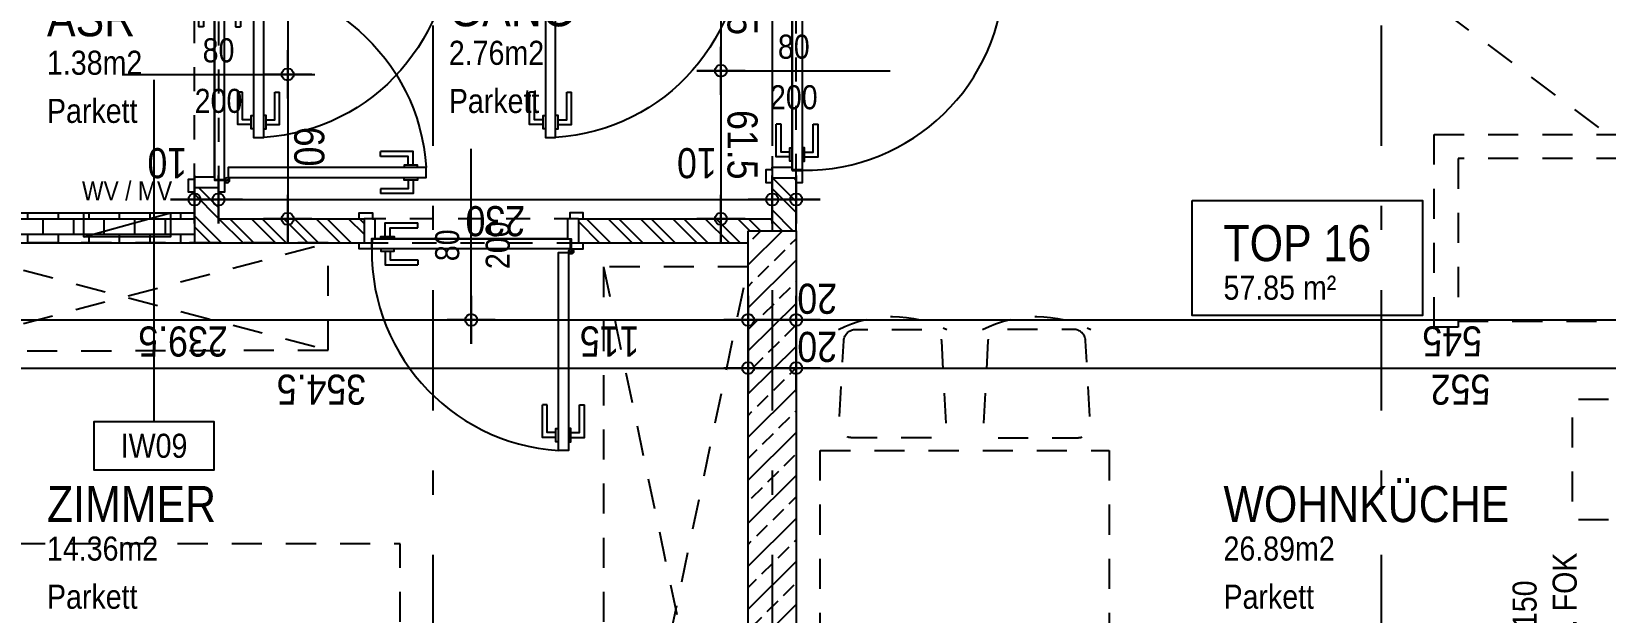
# Model space of a CAD drawing. Header units: millimetres. Extents: x 2447 to 2512, y 1346 to 1458.
# Drawn here: x 2484.53 to 2491.07, y 1382.72 to 1385.14 of the extents above; entities that cross this region are included whole.
import ezdxf
from ezdxf.enums import TextEntityAlignment as Align

# ---------------------------------------------------------------- set-up
doc = ezdxf.new("R2010")
doc.units = ezdxf.units.MM
doc.linetypes.add('HIDDEN2', pattern=[0.1875, 0.125, -0.0625])
doc.linetypes.add('STRICHPUNKT', pattern=[1, 0.5, -0.25, 0, -0.25])
doc.layers.add('00_HLP---------M0', color=6, linetype='Continuous', plot=False)
doc.layers.add('07_MOB-G00-L03-M0', color=6, linetype='HIDDEN2', plot=False)
for name, color, linetype in [('01-SYM-G00-L03-Aufbauten', 8, 'Continuous'), ('01-TXT---------M0', 1, 'Continuous'), ('01-TXT---------PP', 1, 'Continuous'), ('01-TXT-G00-L03-M0', 1, 'Continuous'), ('02-AXO-G00-L03-M0', 8, 'STRICHPUNKT'), ('02-DIM-G00-L03-ACHSEN', 8, 'Continuous'), ('02-DIM-G00-L03-M0', 8, 'Continuous'), ('02-DIM-G00-L03-ROHBAU', 8, 'Continuous'), ('02-FIL-G00-L03-ORANGE', 40, 'Continuous'), ('02-FIL-G00-L03-STB', 8, 'Continuous'), ('02-HID---------M0', 8, 'HIDDEN2'), ('02-TWA-G00-L03-M0', 4, 'Continuous'), ('02-ZWA---------M0', 2, 'Continuous'), ('02-ZWA-G00-L03-M0', 2, 'Continuous'), ('03-TXT-G00-L03-M0', 8, 'Continuous'), ('05-STO--------M0', 1, 'Continuous'), ('05-SYM---------M0', 8, 'Continuous'), ('05-SYM--------M0', 8, 'Continuous'), ('05-SYM-G00-L03-M0', 8, 'Continuous'), ('05-TXT--------M0', 8, 'Continuous'), ('05-TXT-G00-L03-M0', 8, 'Continuous'), ('07-SAN-G00-L03-FBHZG-EVERT', 8, 'Continuous'), ('07-SAN-G00-L03-M0', 8, 'Continuous')]:
    doc.layers.add(name, color=color, linetype=linetype)
doc.styles.add('ARIAL', font='arial.ttf', dxfattribs={"width": 0.85})
doc.dimstyles.new('pp chromy&schneider', dxfattribs={"dimscale": 0.005, "dimtxt": 25, "dimasz": 10, "dimexe": 0, "dimexo": 0, "dimgap": 5, "dimtad": 1, "dimdec": 1, "dimlfac": 100, "dimrnd": 0.1, "dimzin": 9, "dimdsep": 46, "dimtxsty": 'ARIAL', "dimblk": 'c&s kote', "dimcen": 0, "dimse1": 1, "dimse2": 1, "dimclrd": 8, "dimclrt": 8, "dimadec": 0, "dimazin": 0, "dimtfac": 0.75, "dimtdec": 1, "dimtix": 1, "dimtmove": 2, "dimatfit": 0, "dimldrblk": 'NONE', "dimfxl": 1, "dimtolj": 1, "dimlwd": -1, "dimarcsym": 0})
pattern_1 = [(135, (2422.09304, 1342.63948), (-0.06735192, -0.06735192), []), (135, (2422.09304, 1342.68438), (-0.06735192, -0.06735192), [])]

# ---------------------------------------------------------------- blocks, each defined once
blk = doc.blocks.new('TÜR-80_10er-WAND')
at = {"layer": '00_HLP---------M0'}
for points in [[(-0.3575, 0.027), (-0.3575, 0.083), (-0.2225, 0.083)], [(-0.2225, 0.063), (-0.2225, 0.083)], [(0.4, 0.017), (-0.4, 0.017)], [(-0.375, 0.017), (-0.375, 0.027), (-0.32, 0.027), (-0.32, 0.017)], [(-0.3375, 0.027), (-0.3375, 0.063), (-0.2225, 0.063)], [(-0.375, -0.025), (-0.375, -0.035), (-0.32, -0.035), (-0.32, -0.025)], [(-0.3575, -0.035), (-0.3575, -0.091), (-0.2225, -0.091)], [(-0.3375, -0.035), (-0.3375, -0.071), (-0.2225, -0.071)], [(-0.2225, -0.071), (-0.2225, -0.091)]]:
    blk.add_lwpolyline(points, dxfattribs=at)
blk.add_lwpolyline([(0.4115, -0.025), (-0.4115, -0.025), (-0.4115, -0.025), (-0.4115, 0.017), (0.4115, 0.017)], close=True, dxfattribs=at)
at = {"layer": '02-HID---------M0', "ltscale": 0.5}
for points in [[(0.445, 0.1), (-0.445, 0.1)], [(-0.445, 0), (0.445, 0)]]:
    blk.add_lwpolyline(points, dxfattribs=at)
at = {"layer": '02-ZWA---------M0'}
for points in [[(-0.445, 0.1), (-0.445, 0)], [(0.445, 0.1), (0.445, 0)]]:
    blk.add_lwpolyline(points, dxfattribs=at)
at = {"layer": '05-STO--------M0'}
for points in [[(-0.465, 0.1), (-0.465, 0.125), (-0.41, 0.125), (-0.41, 0.1), (-0.4, 0.1), (-0.4, 0.017), (-0.415, 0.017), (-0.415, -0.025), (-0.465, -0.025), (-0.465, 0)], [(0.465, 0.1), (0.465, 0.125), (0.41, 0.125), (0.41, 0.1), (0.4, 0.1), (0.4, 0.017), (0.415, 0.017), (0.415, -0.025), (0.465, -0.025), (0.465, 0)]]:
    blk.add_lwpolyline(points, dxfattribs=at)
at = {"layer": '05-SYM---------M0'}
for points in [[(0.352, -0.8085), (0.296, -0.8085), (0.296, -0.6735)], [(0.316, -0.6735), (0.296, -0.6735)], [(0.352, -0.7885), (0.316, -0.7885), (0.316, -0.6735)], [(0.414, -0.8085), (0.47, -0.8085), (0.47, -0.6735)], [(0.414, -0.7885), (0.45, -0.7885), (0.45, -0.6735)], [(0.45, -0.6735), (0.47, -0.6735)], [(0.362, -0.826), (0.352, -0.826), (0.352, -0.771), (0.362, -0.771)], [(0.404, -0.826), (0.414, -0.826), (0.414, -0.771), (0.404, -0.771)]]:
    blk.add_lwpolyline(points, dxfattribs=at)
at = {"layer": '05-SYM--------M0'}
blk.add_lwpolyline([(0.404, -0.0395), (0.404, -0.8625), (0.404, -0.8625), (0.362, -0.8625), (0.362, -0.0395)], close=True, dxfattribs=at)
for points in [[(0.41, -0.036), (0.42, -0.036)], [(0.415, -0.031), (0.415, -0.041)]]:
    blk.add_lwpolyline(points, dxfattribs=at)
blk.add_circle((0.415, -0.036), 0.01, dxfattribs=at)
blk.add_arc((0.415, -0.036), 0.8282, 176.33088, 266.33088, dxfattribs=at)
blk = doc.blocks.new('05-TXT')
at = {"layer": '05-TXT--------M0'}
blk.add_line((-0.4, 0), (0.4, 0), dxfattribs=at)
at = {"layer": '05-TXT--------M0', "color": 8, "style": 'ARIAL', "width": 0.85}
blk.add_attdef('BREITE', text='', height=0.1, dxfattribs=at).set_placement((0, 0.05), align=Align.CENTER)
blk.add_attdef('HÖHE', text='', height=0.1, rotation=360, dxfattribs=at).set_placement((0, -0.06), align=Align.TOP_CENTER)
blk = doc.blocks.new('01-SQM')
at = {"layer": '01-TXT---------M0', "color": 1, "style": 'ARIAL', "width": 0.85}
blk.add_attdef('ROOM', (0, 0), '', height=0.15, dxfattribs=at)
blk.add_attdef('AREA', text='', height=0.1, dxfattribs=at).set_placement((0, -0.06), align=Align.TOP_LEFT)
at = {"layer": '01-TXT---------PP', "color": 1, "style": 'ARIAL', "width": 0.85}
blk.add_attdef('NR', text='', height=0.15, dxfattribs=at).set_placement((-0.1173, 0), align=Align.RIGHT)
blk.add_attdef('FLOOR', text='', height=0.1, dxfattribs=at).set_placement((0, -0.26), align=Align.TOP_LEFT)
blk = doc.blocks.new('c&s kote')
at = {"color": 8}
for p, q in [((0, -2), (0, 2)), ((0, 2), (0, -2)), ((-2, 0), (2, 0)), ((2, 0), (-2, 0))]:
    blk.add_line(p, q, dxfattribs=at)
blk.add_circle((0, 0), 0.5, dxfattribs=at)
blk = doc.blocks.new('*D1612')
at = {"layer": '02-DIM-G00-L03-M0', "color": 8, "transparency": 16777216}
for p, q in [((2485.1557, 1384.4395), (2485.1057, 1384.4395)), ((2485.2057, 1384.4395), (2485.3057, 1384.4395)), ((2485.3557, 1384.4395), (2485.4057, 1384.4395))]:
    blk.add_line(p, q, dxfattribs=at)
at = {"layer": 'Defpoints', "color": 0, "transparency": 16777216}
for p in [(2485.3057, 1384.4395), (2485.2057, 1384.3845), (2485.3057, 1384.3595)]:
    blk.add_point(p, dxfattribs=at)
at = {"layer": '02-DIM-G00-L03-M0', "color": 8, "transparency": 16777216, "xscale": 0.05, "yscale": 0.05, "zscale": 0.05}
blk.add_blockref('c&s kote', (2485.2057, 1384.4395), dxfattribs=at)
at = {"layer": '02-DIM-G00-L03-M0', "color": 8, "transparency": 16777216, "xscale": 0.05, "yscale": 0.05, "zscale": 0.05, "rotation": 180}
blk.add_blockref('c&s kote', (2485.3057, 1384.4395), dxfattribs=at)
at = {"layer": '02-DIM-G00-L03-M0', "color": 8, "transparency": 16777216, "insert": (2485.093, 1384.5916), "char_height": 0.125, "attachment_point": 5, "rotation": 180, "style": 'ARIAL'}
blk.add_mtext('\\A1;10', dxfattribs=at)
blk = doc.blocks.new('_None')
blk = doc.blocks.new('*D1613')
at = {"layer": '02-DIM-G00-L03-M0', "color": 8, "transparency": 16777216}
blk.add_line((2485.3557, 1384.4395), (2487.5557, 1384.4395), dxfattribs=at)
at = {"layer": 'Defpoints', "color": 0, "transparency": 16777216}
for p in [(2487.6057, 1384.4395), (2485.3057, 1384.3595), (2487.6057, 1384.3595)]:
    blk.add_point(p, dxfattribs=at)
at = {"layer": '02-DIM-G00-L03-M0', "color": 8, "transparency": 16777216, "xscale": 0.05, "yscale": 0.05, "zscale": 0.05, "rotation": 180}
blk.add_blockref('c&s kote', (2485.3057, 1384.4395), dxfattribs=at)
at = {"layer": '02-DIM-G00-L03-M0', "color": 8, "transparency": 16777216, "xscale": 0.05, "yscale": 0.05, "zscale": 0.05}
blk.add_blockref('c&s kote', (2487.6057, 1384.4395), dxfattribs=at)
at = {"layer": '02-DIM-G00-L03-M0', "color": 8, "transparency": 16777216, "insert": (2486.4557, 1384.3506), "char_height": 0.125, "attachment_point": 5, "rotation": 180, "style": 'ARIAL'}
blk.add_mtext('\\A1;230', dxfattribs=at)
blk = doc.blocks.new('*D1614')
at = {"layer": '02-DIM-G00-L03-M0', "color": 8, "transparency": 16777216}
for p, q in [((2487.5557, 1384.4395), (2487.5057, 1384.4395)), ((2487.6057, 1384.4395), (2487.7057, 1384.4395)), ((2487.7557, 1384.4395), (2487.8057, 1384.4395))]:
    blk.add_line(p, q, dxfattribs=at)
at = {"layer": 'Defpoints', "color": 0, "transparency": 16777216}
for p in [(2487.7057, 1384.4395), (2487.6057, 1384.3595), (2487.7057, 1384.3595)]:
    blk.add_point(p, dxfattribs=at)
at = {"layer": '02-DIM-G00-L03-M0', "color": 8, "transparency": 16777216, "xscale": 0.05, "yscale": 0.05, "zscale": 0.05}
blk.add_blockref('c&s kote', (2487.6057, 1384.4395), dxfattribs=at)
at = {"layer": '02-DIM-G00-L03-M0', "color": 8, "transparency": 16777216, "xscale": 0.05, "yscale": 0.05, "zscale": 0.05, "rotation": 180}
blk.add_blockref('c&s kote', (2487.7057, 1384.4395), dxfattribs=at)
at = {"layer": '02-DIM-G00-L03-M0', "color": 8, "transparency": 16777216, "insert": (2487.293, 1384.5916), "char_height": 0.125, "attachment_point": 5, "rotation": 180, "style": 'ARIAL'}
blk.add_mtext('\\A1;10', dxfattribs=at)
blk = doc.blocks.new('BETT')
for points in [[(0, 0.95), (-0.4, 0.95), (-0.4, 1.35), (0, 1.35)], [(0, -1.35), (-0.4, -1.35), (-0.4, -0.95), (0, -0.95)]]:
    blk.add_lwpolyline(points, close=True)
at = {"flags": 128}
blk.add_lwpolyline([(-2.1, 0.95), (-2.1, -0.95), (0, -0.95), (0, 0.95)], close=True, dxfattribs=at)
for points in [[(-0.5, 0.85), (-0.5, -0.85)], [(-0.4, 0.75), (-0.15, 0.75), (-0.15, 0.15), (-0.4, 0.15)], [(-0.4, -0.75), (-0.15, -0.75), (-0.15, -0.15), (-0.4, -0.15)]]:
    blk.add_lwpolyline(points)
blk = doc.blocks.new('möbel_tisch')
at = {"flags": 128}
for points in [[(0.0979, 0.856, -0.39805), (0.1479, 0.9032), (0.4533, 0.9032, -0.39805), (0.5032, 0.856), (0.5226, 0.506, -0.430564), (0.4727, 0.4532), (0.1284, 0.4532, -0.430564), (0.0785, 0.506)], [(1.1021, 0.856, 0.39805), (1.0521, 0.9032), (0.7467, 0.9032, 0.39805), (0.6968, 0.856), (0.6774, 0.506, 0.430564), (0.7273, 0.4532), (1.0716, 0.4532, 0.430564), (1.1215, 0.506)], [(0.0979, -0.856, 0.39805), (0.1479, -0.9032), (0.4533, -0.9032, 0.39805), (0.5032, -0.856), (0.5226, -0.506, 0.430564), (0.4727, -0.4532), (0.1284, -0.4532, 0.430564), (0.0785, -0.506)], [(1.1021, -0.856, -0.39805), (1.0521, -0.9032), (0.7467, -0.9032, -0.39805), (0.6968, -0.856), (0.6774, -0.506, -0.430564), (0.7273, -0.4532), (1.0716, -0.4532, -0.430564), (1.1215, -0.506)]]:
    blk.add_lwpolyline(points, format="xyb", close=True, dxfattribs=at)
blk.add_lwpolyline([(1.2, 0.4), (0, 0.4), (0, -0.4), (1.2, -0.4)], close=True)
for centre, start, end in [((0.3006, 0.4532), 63.43495, 116.56505), ((0.8994, 0.4532), 63.43495, 116.56505), ((0.3006, -0.4532), 243.43495, 296.56505), ((0.8994, -0.4532), 243.43495, 296.56505)]:
    blk.add_arc(centre, 0.5031, start, end)
blk = doc.blocks.new('ECKSOFA')
blk.add_lwpolyline([(1.6, -0.2), (1.6, -0.2), (1.6, -0.2), (0.2, -0.2), (0.2, -2.7), (0.9, -2.7), (0.9, -2.8), (0.1, -2.8), (0.1, -0.1), (1.6, -0.1)], close=True)
for points in [[(1.6, -0.2), (1.7, -0.2)], [(1.7, -0.9), (1.7, -0.2)], [(0.875, -2.7), (0.875, -0.9), (1.7, -0.9)]]:
    blk.add_lwpolyline(points)
at = {"flags": 128}
blk.add_lwpolyline([(1.2, -1.225), (1.7, -1.225), (1.7, -2.225), (1.2, -2.225)], close=True, dxfattribs=at)
blk = doc.blocks.new('BodenWandaufbau')
blk.add_line((0.5972, -0.3907), (0.5972, -1.8107))
blk.add_lwpolyline([(0.5972, -0.3907), (0.8472, -0.3907), (0.8472, -0.1907), (0.3472, -0.1907), (0.3472, -0.3907)], close=True)
at = {"layer": '01-TXT---------M0', "color": 0, "style": 'ARIAL', "width": 0.85}
blk.add_attdef('NR', text='', height=0.1, rotation=0, dxfattribs=at).set_placement((0.5972, -0.2907), align=Align.MIDDLE)
blk = doc.blocks.new('*D2310')
at = {"layer": '02-DIM-G00-L03-ROHBAU', "color": 8, "transparency": 16777216}
blk.add_line((2484.0107, 1383.7395), (2487.4557, 1383.7395), dxfattribs=at)
at = {"layer": 'Defpoints', "color": 0, "transparency": 16777216}
for p in [(2487.5057, 1383.7395), (2483.9607, 1380.2095), (2487.5057, 1380.2095)]:
    blk.add_point(p, dxfattribs=at)
at = {"layer": '02-DIM-G00-L03-ROHBAU', "color": 8, "transparency": 16777216, "xscale": 0.05, "yscale": 0.05, "zscale": 0.05, "rotation": 180}
blk.add_blockref('c&s kote', (2483.9607, 1383.7395), dxfattribs=at)
at = {"layer": '02-DIM-G00-L03-ROHBAU', "color": 8, "transparency": 16777216, "xscale": 0.05, "yscale": 0.05, "zscale": 0.05}
blk.add_blockref('c&s kote', (2487.5057, 1383.7395), dxfattribs=at)
at = {"layer": '02-DIM-G00-L03-ROHBAU', "color": 8, "transparency": 16777216, "insert": (2485.7332, 1383.6506), "char_height": 0.125, "attachment_point": 5, "rotation": 180, "style": 'ARIAL'}
blk.add_mtext('\\A1;354.5', dxfattribs=at)
blk = doc.blocks.new('*D2311')
at = {"layer": '02-DIM-G00-L03-ROHBAU', "color": 8, "transparency": 16777216}
for p, q in [((2487.4557, 1383.7395), (2487.4057, 1383.7395)), ((2487.5057, 1383.7395), (2487.7057, 1383.7395)), ((2487.7557, 1383.7395), (2487.8057, 1383.7395))]:
    blk.add_line(p, q, dxfattribs=at)
at = {"layer": 'Defpoints', "color": 0, "transparency": 16777216}
for p in [(2487.7057, 1383.7395), (2487.5057, 1380.2095), (2487.7057, 1380.0095)]:
    blk.add_point(p, dxfattribs=at)
at = {"layer": '02-DIM-G00-L03-ROHBAU', "color": 8, "transparency": 16777216, "xscale": 0.05, "yscale": 0.05, "zscale": 0.05}
blk.add_blockref('c&s kote', (2487.5057, 1383.7395), dxfattribs=at)
at = {"layer": '02-DIM-G00-L03-ROHBAU', "color": 8, "transparency": 16777216, "xscale": 0.05, "yscale": 0.05, "zscale": 0.05, "rotation": 180}
blk.add_blockref('c&s kote', (2487.7057, 1383.7395), dxfattribs=at)
at = {"layer": '02-DIM-G00-L03-ROHBAU', "color": 8, "transparency": 16777216, "insert": (2487.793, 1383.8283), "char_height": 0.125, "attachment_point": 5, "rotation": 180, "style": 'ARIAL'}
blk.add_mtext('\\A1;20', dxfattribs=at)
blk = doc.blocks.new('*D2312')
at = {"layer": '02-DIM-G00-L03-ROHBAU', "color": 8, "transparency": 16777216}
blk.add_line((2487.7557, 1383.7395), (2493.1757, 1383.7395), dxfattribs=at)
at = {"layer": 'Defpoints', "color": 0, "transparency": 16777216}
for p in [(2493.2257, 1383.7395), (2493.2257, 1381.7095), (2487.7057, 1380.0095)]:
    blk.add_point(p, dxfattribs=at)
at = {"layer": '02-DIM-G00-L03-ROHBAU', "color": 8, "transparency": 16777216, "xscale": 0.05, "yscale": 0.05, "zscale": 0.05, "rotation": 180}
blk.add_blockref('c&s kote', (2487.7057, 1383.7395), dxfattribs=at)
at = {"layer": '02-DIM-G00-L03-ROHBAU', "color": 8, "transparency": 16777216, "xscale": 0.05, "yscale": 0.05, "zscale": 0.05}
blk.add_blockref('c&s kote', (2493.2257, 1383.7395), dxfattribs=at)
at = {"layer": '02-DIM-G00-L03-ROHBAU', "color": 8, "transparency": 16777216, "insert": (2490.4657, 1383.6507), "char_height": 0.125, "attachment_point": 5, "rotation": 180, "style": 'ARIAL'}
blk.add_mtext('\\A1;552', dxfattribs=at)
blk = doc.blocks.new('*D2488')
at = {"layer": '02-DIM-G00-L03-M0', "color": 8, "transparency": 16777216}
blk.add_line((2484.0107, 1383.9395), (2486.3057, 1383.9395), dxfattribs=at)
at = {"layer": 'Defpoints', "color": 0, "transparency": 16777216}
for p in [(2483.9607, 1384.2595), (2486.3557, 1383.9395), (2486.3557, 1383.8495)]:
    blk.add_point(p, dxfattribs=at)
at = {"layer": '02-DIM-G00-L03-M0', "color": 8, "transparency": 16777216, "xscale": 0.05, "yscale": 0.05, "zscale": 0.05, "rotation": 180}
blk.add_blockref('c&s kote', (2483.9607, 1383.9395), dxfattribs=at)
at = {"layer": '02-DIM-G00-L03-M0', "color": 8, "transparency": 16777216, "xscale": 0.05, "yscale": 0.05, "zscale": 0.05}
blk.add_blockref('c&s kote', (2486.3557, 1383.9395), dxfattribs=at)
at = {"layer": '02-DIM-G00-L03-M0', "color": 8, "transparency": 16777216, "insert": (2485.1582, 1383.8506), "char_height": 0.125, "attachment_point": 5, "rotation": 180, "style": 'ARIAL'}
blk.add_mtext('\\A1;239.5', dxfattribs=at)
blk = doc.blocks.new('*D2489')
at = {"layer": '02-DIM-G00-L03-M0', "color": 8, "transparency": 16777216}
blk.add_line((2486.4057, 1383.9395), (2487.4557, 1383.9395), dxfattribs=at)
at = {"layer": 'Defpoints', "color": 0, "transparency": 16777216}
for p in [(2487.5057, 1384.2595), (2487.5057, 1383.9395), (2486.3557, 1383.8495)]:
    blk.add_point(p, dxfattribs=at)
at = {"layer": '02-DIM-G00-L03-M0', "color": 8, "transparency": 16777216, "xscale": 0.05, "yscale": 0.05, "zscale": 0.05, "rotation": 180}
blk.add_blockref('c&s kote', (2486.3557, 1383.9395), dxfattribs=at)
at = {"layer": '02-DIM-G00-L03-M0', "color": 8, "transparency": 16777216, "xscale": 0.05, "yscale": 0.05, "zscale": 0.05}
blk.add_blockref('c&s kote', (2487.5057, 1383.9395), dxfattribs=at)
at = {"layer": '02-DIM-G00-L03-M0', "color": 8, "transparency": 16777216, "insert": (2486.9307, 1383.8507), "char_height": 0.125, "attachment_point": 5, "rotation": 180, "style": 'ARIAL'}
blk.add_mtext('\\A1;115', dxfattribs=at)
blk = doc.blocks.new('*D2490')
at = {"layer": '02-DIM-G00-L03-M0', "color": 8, "transparency": 16777216}
blk.add_line((2487.7557, 1383.9395), (2493.1057, 1383.9395), dxfattribs=at)
at = {"layer": 'Defpoints', "color": 0, "transparency": 16777216}
for p in [(2487.7057, 1384.3095), (2493.1557, 1384.2595), (2493.1557, 1383.9395)]:
    blk.add_point(p, dxfattribs=at)
at = {"layer": '02-DIM-G00-L03-M0', "color": 8, "transparency": 16777216, "xscale": 0.05, "yscale": 0.05, "zscale": 0.05, "rotation": 180}
blk.add_blockref('c&s kote', (2487.7057, 1383.9395), dxfattribs=at)
at = {"layer": '02-DIM-G00-L03-M0', "color": 8, "transparency": 16777216, "xscale": 0.05, "yscale": 0.05, "zscale": 0.05}
blk.add_blockref('c&s kote', (2493.1557, 1383.9395), dxfattribs=at)
at = {"layer": '02-DIM-G00-L03-M0', "color": 8, "transparency": 16777216, "insert": (2490.4307, 1383.8509), "char_height": 0.125, "attachment_point": 5, "rotation": 180, "style": 'ARIAL'}
blk.add_mtext('\\A1;545', dxfattribs=at)
blk = doc.blocks.new('*D2496')
at = {"layer": '02-DIM-G00-L03-M0', "color": 8, "transparency": 16777216}
for p, q in [((2487.4557, 1383.9395), (2487.4057, 1383.9395)), ((2487.7057, 1383.9395), (2487.5057, 1383.9395)), ((2487.7557, 1383.9395), (2487.8057, 1383.9395))]:
    blk.add_line(p, q, dxfattribs=at)
at = {"layer": 'Defpoints', "color": 0, "transparency": 16777216}
for p in [(2487.5057, 1384.3095), (2487.7057, 1384.3095), (2487.5057, 1383.9395)]:
    blk.add_point(p, dxfattribs=at)
at = {"layer": '02-DIM-G00-L03-M0', "color": 8, "transparency": 16777216, "xscale": 0.05, "yscale": 0.05, "zscale": 0.05}
blk.add_blockref('c&s kote', (2487.5057, 1383.9395), dxfattribs=at)
at = {"layer": '02-DIM-G00-L03-M0', "color": 8, "transparency": 16777216, "xscale": 0.05, "yscale": 0.05, "zscale": 0.05, "rotation": 180}
blk.add_blockref('c&s kote', (2487.7057, 1383.9395), dxfattribs=at)
at = {"layer": '02-DIM-G00-L03-M0', "color": 8, "transparency": 16777216, "insert": (2487.793, 1384.0283), "char_height": 0.125, "attachment_point": 5, "rotation": 180, "style": 'ARIAL'}
blk.add_mtext('\\A1;20', dxfattribs=at)
blk = doc.blocks.new('*D2764')
at = {"layer": '02-DIM-G00-L03-ACHSEN', "color": 8, "transparency": 16777216}
blk.add_arc((2508.2057, 1402.4995), 0.3783, 7.57924, 82.42076, dxfattribs=at)
at = {"layer": 'Defpoints', "color": 0, "transparency": 16777216}
for p in [(2508.2057, 1404.9632), (2508.5332, 1402.6886), (2476.9164, 1402.4995), (2510.6057, 1402.4995), (2508.2057, 1370.0357)]:
    blk.add_point(p, dxfattribs=at)
at = {"layer": '02-DIM-G00-L03-ACHSEN', "color": 8, "transparency": 16777216, "xscale": 0.05, "yscale": 0.05, "zscale": 0.05}
for p, rotation in [((2508.2057, 1402.8777), 176.21037990322), ((2508.5839, 1402.4995), 273.7896200981125)]:
    blk.add_blockref('c&s kote', p, dxfattribs=dict(at, rotation=rotation))
at = {"layer": '02-DIM-G00-L03-ACHSEN', "color": 8, "transparency": 16777216, "insert": (2508.5359, 1402.8298), "char_height": 0.125, "attachment_point": 5, "rotation": 315, "style": 'ARIAL'}
blk.add_mtext('\\A1;90.00°', dxfattribs=at)
blk = doc.blocks.new('*D2777')
at = {"layer": '02-DIM-G00-L03-ACHSEN', "color": 8, "transparency": 16777216}
blk.add_arc((2480.0357, 1373.1061), 0.9465, 182.33948, 266.973, dxfattribs=at)
at = {"layer": 'Defpoints', "color": 0, "transparency": 16777216}
for p in [(2480.0357, 1404.9632), (2476.993, 1373.1427), (2510.6057, 1372.7393), (2479.2122, 1372.6395), (2480.0357, 1370.0357)]:
    blk.add_point(p, dxfattribs=at)
at = {"layer": '02-DIM-G00-L03-ACHSEN', "color": 8, "transparency": 16777216, "xscale": 0.05, "yscale": 0.05, "zscale": 0.05}
for p, rotation in [((2479.0892, 1373.1175), 90.8259823196396), ((2480.0357, 1372.1596), 358.4865013263508)]:
    blk.add_blockref('c&s kote', p, dxfattribs=dict(at, rotation=rotation))
at = {"layer": '02-DIM-G00-L03-ACHSEN', "color": 8, "transparency": 16777216, "insert": (2479.4256, 1372.5033), "char_height": 0.125, "attachment_point": 5, "rotation": 314.65624, "style": 'ARIAL'}
blk.add_mtext('\\A1;90.69°', dxfattribs=at)
blk = doc.blocks.new('*D2778')
at = {"layer": '02-DIM-G00-L03-ACHSEN', "color": 8, "transparency": 16777216}
blk.add_arc((2508.2057, 1372.7681), 0.9163, 273.12696, 356.18552, dxfattribs=at)
at = {"layer": 'Defpoints', "color": 0, "transparency": 16777216}
for p in [(2508.2057, 1404.9632), (2476.993, 1373.1427), (2510.6057, 1372.7393), (2508.6606, 1371.9728), (2508.2057, 1370.0357)]:
    blk.add_point(p, dxfattribs=at)
at = {"layer": '02-DIM-G00-L03-ACHSEN', "color": 8, "transparency": 16777216, "xscale": 0.05, "yscale": 0.05, "zscale": 0.05}
for p, rotation in [((2509.1219, 1372.7571), 87.7490027240942), ((2508.2057, 1371.8518), 181.5634809221829)]:
    blk.add_blockref('c&s kote', p, dxfattribs=dict(at, rotation=rotation))
at = {"layer": '02-DIM-G00-L03-ACHSEN', "color": 8, "transparency": 16777216, "insert": (2508.9121, 1372.0531), "char_height": 0.125, "attachment_point": 5, "rotation": 224.65624, "style": 'ARIAL'}
blk.add_mtext('\\A1;89.31°', dxfattribs=at)
blk = doc.blocks.new('*D1632')
at = {"layer": '02-DIM-G00-L03-M0', "color": 8, "transparency": 16777216}
blk.add_line((2487.393, 1385.5095), (2487.393, 1385.0245), dxfattribs=at)
at = {"layer": 'Defpoints', "color": 0, "transparency": 16777216}
for p in [(2487.6057, 1385.5595), (2487.393, 1384.9745), (2488.0957, 1384.9745)]:
    blk.add_point(p, dxfattribs=at)
at = {"layer": '02-DIM-G00-L03-M0', "color": 8, "transparency": 16777216, "xscale": 0.05, "yscale": 0.05, "zscale": 0.05}
for p, rotation in [((2487.393, 1385.5595), 90), ((2487.393, 1384.9745), 270)]:
    blk.add_blockref('c&s kote', p, dxfattribs=dict(at, rotation=rotation))
at = {"layer": '02-DIM-G00-L03-M0', "color": 8, "transparency": 16777216, "insert": (2487.4819, 1385.267), "char_height": 0.125, "attachment_point": 5, "rotation": 270, "style": 'ARIAL'}
blk.add_mtext('\\A1;58.5', dxfattribs=at)
blk = doc.blocks.new('*D1633')
at = {"layer": '02-DIM-G00-L03-M0', "color": 8, "transparency": 16777216}
blk.add_line((2487.393, 1384.9245), (2487.393, 1384.4095), dxfattribs=at)
at = {"layer": 'Defpoints', "color": 0, "transparency": 16777216}
for p in [(2488.0957, 1384.9745), (2487.393, 1384.3595), (2487.6057, 1384.3595)]:
    blk.add_point(p, dxfattribs=at)
at = {"layer": '02-DIM-G00-L03-M0', "color": 8, "transparency": 16777216, "xscale": 0.05, "yscale": 0.05, "zscale": 0.05}
for p, rotation in [((2487.393, 1384.9745), 90), ((2487.393, 1384.3595), 270)]:
    blk.add_blockref('c&s kote', p, dxfattribs=dict(at, rotation=rotation))
at = {"layer": '02-DIM-G00-L03-M0', "color": 8, "transparency": 16777216, "insert": (2487.4819, 1384.667), "char_height": 0.125, "attachment_point": 5, "rotation": 270, "style": 'ARIAL'}
blk.add_mtext('\\A1;61.5', dxfattribs=at)
blk = doc.blocks.new('*D1634')
at = {"layer": '02-DIM-G00-L03-M0', "color": 8, "transparency": 16777216}
blk.add_line((2485.593, 1385.5095), (2485.593, 1385.0095), dxfattribs=at)
at = {"layer": 'Defpoints', "color": 0, "transparency": 16777216}
for p in [(2485.3057, 1385.5595), (2485.3057, 1384.9595), (2485.593, 1384.9595)]:
    blk.add_point(p, dxfattribs=at)
at = {"layer": '02-DIM-G00-L03-M0', "color": 8, "transparency": 16777216, "xscale": 0.05, "yscale": 0.05, "zscale": 0.05}
for p, rotation in [((2485.593, 1385.5595), 90), ((2485.593, 1384.9595), 270)]:
    blk.add_blockref('c&s kote', p, dxfattribs=dict(at, rotation=rotation))
at = {"layer": '02-DIM-G00-L03-M0', "color": 8, "transparency": 16777216, "insert": (2485.6819, 1385.2595), "char_height": 0.125, "attachment_point": 5, "rotation": 270, "style": 'ARIAL'}
blk.add_mtext('\\A1;60', dxfattribs=at)
blk = doc.blocks.new('*D1635')
at = {"layer": '02-DIM-G00-L03-M0', "color": 8, "transparency": 16777216}
blk.add_line((2485.593, 1384.9095), (2485.593, 1384.4095), dxfattribs=at)
at = {"layer": 'Defpoints', "color": 0, "transparency": 16777216}
for p in [(2485.3057, 1384.9595), (2485.3057, 1384.3595), (2485.593, 1384.3595)]:
    blk.add_point(p, dxfattribs=at)
at = {"layer": '02-DIM-G00-L03-M0', "color": 8, "transparency": 16777216, "xscale": 0.05, "yscale": 0.05, "zscale": 0.05}
for p, rotation in [((2485.593, 1384.9595), 90), ((2485.593, 1384.3595), 270)]:
    blk.add_blockref('c&s kote', p, dxfattribs=dict(at, rotation=rotation))
at = {"layer": '02-DIM-G00-L03-M0', "color": 8, "transparency": 16777216, "insert": (2485.6819, 1384.6595), "char_height": 0.125, "attachment_point": 5, "rotation": 270, "style": 'ARIAL'}
blk.add_mtext('\\A1;60', dxfattribs=at)

msp = doc.modelspace()

# ---------------------------------------------------------------- hatches: boundary and pattern name
at = {"layer": '02-FIL-G00-L03-ORANGE'}
h = msp.add_hatch(dxfattribs=at)
h.set_pattern_fill('ANSI32', color=256, scale=0.01, angle=197.04654, style=0)
h.set_pattern_definition(pattern_1)
h.paths.add_polyline_path([(2487.5057, 1384.3095), (2487.7057, 1384.3095), (2487.7057, 1384.5295), (2487.6057, 1384.5295), (2487.6057, 1384.3595), (2486.8007, 1384.3595), (2486.8007, 1384.2595), (2487.5057, 1384.2595)])
h = msp.add_hatch(dxfattribs=at)
h.set_pattern_fill('ANSI32', color=256, scale=0.01, angle=197.04654, style=0)
h.set_pattern_definition(pattern_1)
h.paths.add_polyline_path([(2485.9107, 1384.3595), (2485.3057, 1384.3595), (2485.3057, 1384.4895), (2485.2057, 1384.4895), (2485.2057, 1384.2595), (2485.9107, 1384.2595)])
h = msp.add_hatch(dxfattribs=at)
h.set_pattern_fill('BRICK', color=256, scale=0.01, angle=107.04654, style=0)
h.set_pattern_definition([(0, (2422.09304, 1342.63948), (0, 0.0635), []), (90, (2422.09304, 1342.63948), (-0.127, 0), [0.0635, -0.0635]), (90, (2422.15654, 1342.63948), (-0.127, 0), [-0.0635, 0.0635])])
h.paths.add_polyline_path([(2485.2057, 1384.3845), (2483.9607, 1384.3845), (2483.9607, 1384.2595), (2485.2057, 1384.2595)])
at = {"layer": '02-FIL-G00-L03-STB'}
h = msp.add_hatch(dxfattribs=at)
h.set_pattern_fill('ANSI33', color=256, scale=0.02, angle=107.04654, style=0)
h.set_pattern_definition([(44.70755, (2425.26, 1364.90502), (-0.08934302, 0.09025976), []), (44.70755, (2425.3498, 1364.90456), (-0.08934302, 0.09025976), [0.0635, -0.03175])])
h.paths.add_polyline_path([(2488.3057, 1381.5895), (2488.3057, 1381.7095), (2487.7057, 1381.7095), (2487.7057, 1384.3095), (2487.5057, 1384.3095), (2487.5057, 1380.2095), (2486.5432, 1380.2095), (2486.5432, 1380.0095), (2487.7057, 1380.0095), (2487.7057, 1381.5095), (2488.3057, 1381.5095)])

# ---------------------------------------------------------------- linework, layer by layer
at = {"layer": '01-TXT-G00-L03-M0'}
msp.add_lwpolyline([(2489.3505, 1384.4359), (2490.3081, 1384.4359), (2490.3081, 1383.9574), (2489.3505, 1383.9574)], close=True, dxfattribs=at)
at = {"layer": '02-AXO-G00-L03-M0'}
for points in [[(2486.1957, 1404.9632), (2486.1957, 1370.0357)], [(2487.6057, 1404.9632), (2487.6057, 1370.0357)], [(2487.6057, 1404.9632), (2487.6057, 1370.0357)], [(2490.1357, 1404.9632), (2490.1357, 1370.0357)]]:
    msp.add_lwpolyline(points, dxfattribs=at)
at = {"layer": '02-TWA-G00-L03-M0'}
msp.add_line((2487.5057, 1380.2095), (2487.5057, 1384.3095), dxfattribs=at)
for points in [[(2487.5057, 1384.3095), (2487.7057, 1384.3095)], [(2487.7057, 1384.3095), (2487.7057, 1381.7095)]]:
    msp.add_lwpolyline(points, dxfattribs=at)
at = {"layer": '02-ZWA-G00-L03-M0'}
for points in [[(2487.6057, 1384.3595), (2487.6057, 1384.5295)], [(2487.7057, 1384.3095), (2487.7057, 1384.5295)], [(2485.2057, 1384.4895), (2485.2057, 1384.2595)], [(2485.3057, 1384.4895), (2485.3057, 1384.3595)], [(2483.9607, 1384.3845), (2485.2057, 1384.3845)], [(2485.3057, 1384.3595), (2485.9107, 1384.3595)], [(2486.8007, 1384.3595), (2487.6057, 1384.3595)], [(2483.9607, 1384.2595), (2485.9107, 1384.2595)], [(2486.8007, 1384.2595), (2487.5057, 1384.2595)]]:
    msp.add_lwpolyline(points, dxfattribs=at)
at = {"layer": '03-TXT-G00-L03-M0', "linetype": 'HIDDEN2'}
msp.add_lwpolyline([(2480.1357, 1392.9095), (2506.8557, 1372.8843)], dxfattribs=at)
at = {"layer": '07-SAN-G00-L03-FBHZG-EVERT'}
msp.add_lwpolyline([(2484.7457, 1384.3845), (2485.1057, 1384.3845), (2485.1057, 1384.2845), (2484.7457, 1384.2845)], close=True, dxfattribs=at)
msp.add_lwpolyline([(2484.7457, 1384.2845), (2485.1057, 1384.3845)], dxfattribs=at)
at = {"layer": '07_MOB-G00-L03-M0'}
for points in [[(2484.0607, 1384.2595), (2484.0607, 1383.8095), (2485.7607, 1383.814), (2485.7607, 1384.2595), (2484.0607, 1384.2595)], [(2487.5057, 1384.1595), (2486.9057, 1384.1595), (2486.9057, 1381.3095), (2487.5057, 1381.3095), (2487.5057, 1384.1595)]]:
    msp.add_lwpolyline(points, close=True, dxfattribs=at)
for points in [[(2484.0607, 1383.8095), (2485.7607, 1384.2595)], [(2484.0607, 1384.2595), (2485.7607, 1383.814)], [(2486.9057, 1384.1595), (2487.5057, 1381.3095)], [(2486.9057, 1381.3095), (2487.5057, 1384.1595)]]:
    msp.add_lwpolyline(points, dxfattribs=at)

# ---------------------------------------------------------------- block references
at = {"layer": '01-SYM-G00-L03-Aufbauten'}
ref = msp.add_blockref('BodenWandaufbau', (2485.6351, 1383.1259), dxfattribs=dict(at, rotation=180.0000000185123))
ref.add_attrib('NR', 'IW09', dxfattribs={"layer": '01-TXT---------M0', "color": 0, "height": 0.1, "rotation": 180, "style": 'ARIAL', "text_generation_flag": 6, "width": 0.85}).set_placement((2485.0379, 1383.4166), align=Align.MIDDLE)
at = {"layer": '01-TXT-G00-L03-M0'}
for p, rotation, values in [((2486.2625, 1385.1591), 359.9999999939482, {'ROOM': 'GANG', 'AREA': '2.76m2', 'FLOOR': 'Parkett'}), ((2484.593, 1385.1179), 359.9999999927304, {'ROOM': 'ASR', 'AREA': '1.38m2', 'FLOOR': 'Parkett'}), ((2489.4809, 1384.1834), 359.9999999950963, {'ROOM': 'TOP 16', 'AREA': '57.85 m²'}), ((2489.4809, 1383.0995), 359.999999994784, {'ROOM': 'WOHNKÜCHE', 'AREA': '26.89m2', 'FLOOR': 'Parkett'}), ((2484.593, 1383.0995), 359.9999999916811, {'ROOM': 'ZIMMER', 'AREA': '14.36m2', 'FLOOR': 'Parkett'})]:
    msp.add_blockref('01-SQM', p, dxfattribs=dict(at, rotation=rotation)).add_auto_attribs(values)
at = {"layer": '05-SYM-G00-L03-M0', "xscale": -1}
for p, rotation in [((2485.8557, 1385.5595), 2.256288756e-07), ((2487.0682, 1385.5595), 2.256288756e-07), ((2485.3057, 1384.9345), 90.0000002254447)]:
    msp.add_blockref('TÜR-80_10er-WAND', p, dxfattribs=dict(at, rotation=rotation))
at = {"layer": '05-SYM-G00-L03-M0'}
for p, rotation in [((2487.7057, 1384.9745), 89.99999977787341), ((2486.3557, 1384.2595), 359.9999997756926)]:
    msp.add_blockref('TÜR-80_10er-WAND', p, dxfattribs=dict(at, rotation=rotation))
at = {"layer": '05-TXT-G00-L03-M0'}
for p, rotation in [((2485.3057, 1384.9595), 359.999999989841), ((2487.6957, 1384.9745), 359.9999999983355), ((2486.3557, 1384.2495), 89.99999999417402)]:
    msp.add_blockref('05-TXT', p, dxfattribs=dict(at, rotation=rotation)).add_auto_attribs({'BREITE': '80', 'HÖHE': '200'})
at = {"layer": '07_MOB-G00-L03-M0'}
for name, p, rotation in [('ECKSOFA', (2493.1557, 1384.8095), 269.9999994345382), ('BETT', (2483.9607, 1382.0595), 180.0000000000455)]:
    msp.add_blockref(name, p, dxfattribs=dict(at, rotation=rotation))
at = {"layer": '07_MOB-G00-L03-M0', "xscale": -1, "rotation": 179.9999999461729}
msp.add_blockref('möbel_tisch', (2487.8057, 1382.997), dxfattribs=at)

# ---------------------------------------------------------------- texts
at = {"layer": '07-SAN-G00-L03-FBHZG-EVERT', "insert": (2484.9257, 1384.4345), "char_height": 0.08, "width": 1.165, "attachment_point": 8, "style": 'ARIAL'}
msp.add_mtext('WV / MV', dxfattribs=at)
at = {"layer": '07-SAN-G00-L03-M0', "insert": (2490.8157, 1382.1445), "char_height": 0.1, "width": 1.538, "attachment_point": 4, "rotation": 90, "style": 'ARIAL'}
msp.add_mtext('WDB DN 150\\PH = 215 ü. FOK', dxfattribs=at)

# ---------------------------------------------------------------- dimensions: what is measured, and where the dimension line sits
at = {"layer": '02-DIM-G00-L03-ACHSEN'}
for base, line1, line2, picture, middle in [((2508.5332, 1402.6886), ((2476.9164, 1402.4995), (2510.6057, 1402.4995)), ((2508.2057, 1404.9632), (2508.2057, 1370.0357)), '*D2764', (2508.5359, 1402.8298)), ((2479.2122, 1372.6395), ((2480.0357, 1404.9632), (2480.0357, 1370.0357)), ((2476.993, 1373.1427), (2510.6057, 1372.7393)), '*D2777', (2479.4256, 1372.5033)), ((2508.6606, 1371.9728), ((2508.2057, 1404.9632), (2508.2057, 1370.0357)), ((2476.993, 1373.1427), (2510.6057, 1372.7393)), '*D2778', (2508.9121, 1372.0531))]:
    dim = msp.add_angular_dim_2l(base=base, line1=line1, line2=line2, dimstyle='pp chromy&schneider', override={"dimzin": 8, "dimadec": 2}, dxfattribs=at)
    dim.commit()
    dim.dimension.update_dxf_attribs({"geometry": picture, "text_midpoint": middle})
at = {"layer": '02-DIM-G00-L03-M0'}
for base, p1, p2, picture, middle in [((2485.593, 1384.9595), (2485.3057, 1385.5595), (2485.3057, 1384.9595), '*D1634', (2485.6819, 1385.2595)), ((2487.393, 1384.9745), (2487.6057, 1385.5595), (2488.0957, 1384.9745), '*D1632', (2487.4819, 1385.267)), ((2485.593, 1384.3595), (2485.3057, 1384.9595), (2485.3057, 1384.3595), '*D1635', (2485.6819, 1384.6595)), ((2487.393, 1384.3595), (2488.0957, 1384.9745), (2487.6057, 1384.3595), '*D1633', (2487.4819, 1384.667))]:
    dim = msp.add_linear_dim(base=base, p1=p1, p2=p2, angle=90, dimstyle='pp chromy&schneider', override={"dimzin": 8}, dxfattribs=at)
    dim.commit()
    dim.dimension.update_dxf_attribs({"geometry": picture, "text_midpoint": middle})
for base, p1, p2, picture, middle in [((2485.3057, 1384.4395), (2485.2057, 1384.3845), (2485.3057, 1384.3595), '*D1612', (2485.093, 1384.5916)), ((2487.7057, 1384.4395), (2487.6057, 1384.3595), (2487.7057, 1384.3595), '*D1614', (2487.293, 1384.5916))]:
    dim = msp.add_linear_dim(base=base, p1=p1, p2=p2, dimstyle='pp chromy&schneider', dxfattribs=at)
    dim.commit()
    dim.dimension.update_dxf_attribs({"geometry": picture, "text_midpoint": middle, "dimtype": 160})
dim = msp.add_linear_dim(base=(2487.6057, 1384.4395), p1=(2485.3057, 1384.3595), p2=(2487.6057, 1384.3595), dimstyle='pp chromy&schneider', dxfattribs=at)
dim.commit()
dim.dimension.update_dxf_attribs({"geometry": '*D1613', "text_midpoint": (2486.4557, 1384.3506)})
for base, p1, p2, picture, middle in [((2486.3557, 1383.9395), (2483.9607, 1384.2595), (2486.3557, 1383.8495), '*D2488', (2485.1582, 1383.8506)), ((2487.5057, 1383.9395), (2486.3557, 1383.8495), (2487.5057, 1384.2595), '*D2489', (2486.9307, 1383.8507)), ((2493.1557, 1383.9395), (2487.7057, 1384.3095), (2493.1557, 1384.2595), '*D2490', (2490.4307, 1383.8509))]:
    dim = msp.add_linear_dim(base=base, p1=p1, p2=p2, dimstyle='pp chromy&schneider', override={"dimzin": 8}, dxfattribs=at)
    dim.commit()
    dim.dimension.update_dxf_attribs({"geometry": picture, "text_midpoint": middle})
dim = msp.add_linear_dim(base=(2487.5057, 1383.9395), p1=(2487.7057, 1384.3095), p2=(2487.5057, 1384.3095), dimstyle='pp chromy&schneider', override={"dimzin": 8}, dxfattribs=at)
dim.commit()
dim.dimension.update_dxf_attribs({"geometry": '*D2496', "text_midpoint": (2487.793, 1384.0283), "dimtype": 160})
at = {"layer": '02-DIM-G00-L03-ROHBAU'}
dim = msp.add_linear_dim(base=(2487.7057, 1383.7395), p1=(2487.5057, 1380.2095), p2=(2487.7057, 1380.0095), dimstyle='pp chromy&schneider', override={"dimzin": 8}, dxfattribs=at)
dim.commit()
dim.dimension.update_dxf_attribs({"geometry": '*D2311', "text_midpoint": (2487.793, 1383.8283), "dimtype": 160})
for base, p1, p2, picture, middle in [((2487.5057, 1383.7395), (2483.9607, 1380.2095), (2487.5057, 1380.2095), '*D2310', (2485.7332, 1383.6506)), ((2493.2257, 1383.7395), (2487.7057, 1380.0095), (2493.2257, 1381.7095), '*D2312', (2490.4657, 1383.6507))]:
    dim = msp.add_linear_dim(base=base, p1=p1, p2=p2, dimstyle='pp chromy&schneider', override={"dimzin": 8}, dxfattribs=at)
    dim.commit()
    dim.dimension.update_dxf_attribs({"geometry": picture, "text_midpoint": middle})

doc.saveas('drawing.dxf')
